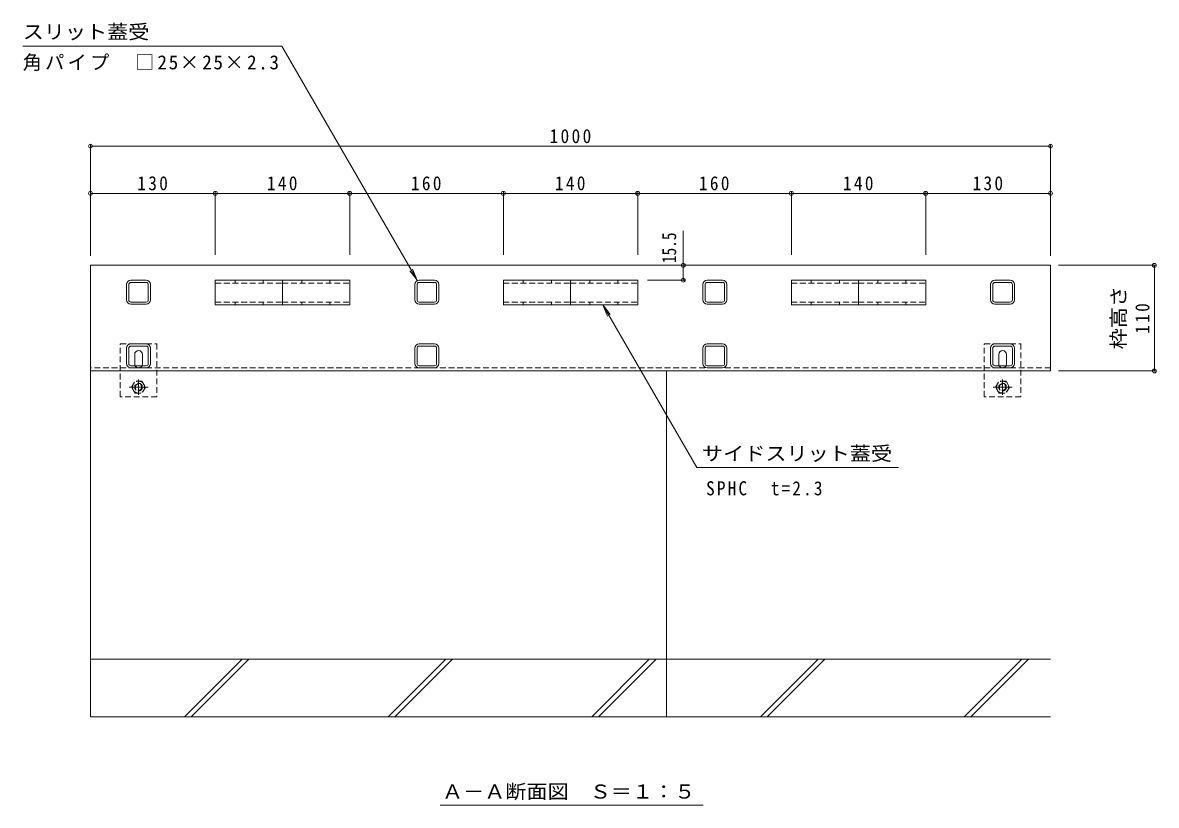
# Model space of a CAD drawing. Units: millimetres at full size, sheet at 1:5; some dimension numbers follow another scale. Extents: x -1680 to 1944, y -1318 to 1367.
# Drawn here: x -1389 to -208, y -987 to -172 of the extents above; entities that cross this region are included whole.
import ezdxf
from ezdxf.enums import TextEntityAlignment as Align

# ---------------------------------------------------------------- set-up
doc = ezdxf.new("R2010")
doc.units = ezdxf.units.MM
doc.header["$LTSCALE"] = 5
doc.header["$PDMODE"] = 32
doc.header["$PDSIZE"] = 4
doc.linetypes.add('CHAIN1', pattern=[8, 5, -1, 1, -1])
doc.linetypes.add('DASHED1', pattern=[1.8, 1.2, -0.6])
for name, color, linetype, lineweight in [('4-0_通り芯', 7, 'Continuous', 9), ('4-3_寸法', 7, 'DASHED1', 9), ('4-4_文字', 7, 'Continuous', 9), ('4-5_建具', 7, 'Continuous', 9), ('4-F_断熱材', 6, 'Continuous', 5)]:
    doc.layers.add(name, color=color, linetype=linetype, lineweight=lineweight)
doc.styles.add('ＭＳ ゴシック', font='')
doc.styles.get('ＭＳ ゴシック').set_extended_font_data('MS Gothic')

msp = doc.modelspace()

# ---------------------------------------------------------------- linework, layer by layer
at = {"layer": '4-0_通り芯'}
for p, q in [((-1318.405, -534.783), (-1318.405, -424.783)), ((-318.405, -534.783), (-318.405, -424.783)), ((-1280.905, -444.783), (-1280.905, -460.783)), ((-1278.605, -444.783), (-1278.605, -460.783)), ((-1276.405, -440.283), (-1260.405, -440.283)), ((-1276.405, -442.583), (-1260.405, -442.583)), ((-1258.205, -460.783), (-1258.205, -444.783)), ((-1255.905, -460.783), (-1255.905, -444.783)), ((-980.595, -460.783), (-980.595, -444.783)), ((-978.295, -460.783), (-978.295, -444.783)), ((-960.095, -440.283), (-976.095, -440.283)), ((-960.095, -442.583), (-976.095, -442.583)), ((-957.895, -444.783), (-957.895, -460.783)), ((-955.595, -444.783), (-955.595, -460.783)), ((-680.595, -460.783), (-680.595, -444.783)), ((-678.295, -460.783), (-678.295, -444.783)), ((-660.095, -440.283), (-676.095, -440.283)), ((-660.095, -442.583), (-676.095, -442.583)), ((-657.895, -444.783), (-657.895, -460.783)), ((-655.595, -444.783), (-655.595, -460.783)), ((-380.905, -460.783), (-380.905, -444.783)), ((-378.605, -460.783), (-378.605, -444.783)), ((-360.405, -440.283), (-376.405, -440.283)), ((-360.405, -442.583), (-376.405, -442.583)), ((-358.205, -444.783), (-358.205, -460.783)), ((-355.905, -444.783), (-355.905, -460.783)), ((-1276.405, -462.983), (-1260.405, -462.983)), ((-1276.405, -465.283), (-1260.405, -465.283)), ((-960.095, -462.983), (-976.095, -462.983)), ((-960.095, -465.283), (-976.095, -465.283)), ((-660.095, -462.983), (-676.095, -462.983)), ((-660.095, -465.283), (-676.095, -465.283)), ((-360.405, -462.983), (-376.405, -462.983)), ((-360.405, -465.283), (-376.405, -465.283)), ((-1260.405, -506.583), (-1276.405, -506.583)), ((-960.095, -506.583), (-976.095, -506.583)), ((-660.095, -506.583), (-676.095, -506.583)), ((-360.405, -506.583), (-376.405, -506.583)), ((-1280.905, -527.083), (-1280.905, -511.083)), ((-1278.605, -527.083), (-1278.605, -511.083)), ((-1260.405, -508.883), (-1276.405, -508.883)), ((-1272.405, -527.583), (-1272.405, -517.583)), ((-1264.405, -527.583), (-1264.405, -517.583)), ((-1258.205, -511.083), (-1258.205, -527.083)), ((-1255.905, -511.083), (-1255.905, -527.083)), ((-980.595, -527.083), (-980.595, -511.083)), ((-978.295, -527.083), (-978.295, -511.083)), ((-960.095, -508.883), (-976.095, -508.883)), ((-957.895, -511.083), (-957.895, -527.083)), ((-955.595, -511.083), (-955.595, -527.083)), ((-680.595, -527.083), (-680.595, -511.083)), ((-678.295, -527.083), (-678.295, -511.083)), ((-660.095, -508.883), (-676.095, -508.883)), ((-657.895, -511.083), (-657.895, -527.083)), ((-655.595, -511.083), (-655.595, -527.083)), ((-380.905, -527.083), (-380.905, -511.083)), ((-378.605, -527.083), (-378.605, -511.083)), ((-360.405, -508.883), (-376.405, -508.883)), ((-372.405, -527.583), (-372.405, -517.583)), ((-364.405, -527.583), (-364.405, -517.583)), ((-358.205, -511.083), (-358.205, -527.083)), ((-355.905, -511.083), (-355.905, -527.083)), ((-1260.405, -529.283), (-1276.405, -529.283)), ((-960.095, -529.283), (-976.095, -529.283)), ((-660.095, -529.283), (-676.095, -529.283)), ((-360.405, -529.283), (-376.405, -529.283)), ((-318.405, -534.783), (-1318.405, -534.783)), ((-1260.405, -531.583), (-1276.405, -531.583)), ((-960.095, -531.583), (-976.095, -531.583)), ((-660.095, -531.583), (-676.095, -531.583)), ((-360.405, -531.583), (-376.405, -531.583))]:
    msp.add_line(p, q, dxfattribs=at)
at = {"layer": '4-0_通り芯', "linetype": 'DASHED1'}
for p, q in [((-1249.405, -506.583), (-1249.405, -561.583)), ((-349.405, -506.583), (-349.405, -561.583)), ((-318.405, -531.583), (-1318.405, -531.583)), ((-1249.405, -561.583), (-1287.405, -561.583)), ((-349.405, -561.583), (-387.405, -561.583))]:
    msp.add_line(p, q, dxfattribs=at)
at = {"layer": '4-0_通り芯', "color": 2, "linetype": 'CHAIN1'}
for p, q in [((-1258.501, -551.583), (-1278.201, -551.583)), ((-1268.405, -543.611), (-1268.405, -559.563)), ((-358.501, -551.583), (-378.201, -551.583)), ((-368.405, -543.611), (-368.405, -559.563))]:
    msp.add_line(p, q, dxfattribs=at)
at = {"layer": '4-0_通り芯', "color": 2, "linetype": 'DASHED1'}
for p, q in [((-1264.805, -545.348), (-1272.005, -545.348)), ((-1264.805, -545.348), (-1261.205, -551.583)), ((-1261.205, -551.583), (-1264.805, -557.819)), ((-364.805, -545.348), (-372.005, -545.348)), ((-364.805, -545.348), (-361.205, -551.583)), ((-361.205, -551.583), (-364.805, -557.819)), ((-1272.005, -557.819), (-1264.805, -557.819)), ((-372.005, -557.819), (-364.805, -557.819))]:
    msp.add_line(p, q, dxfattribs=at)
at = {"layer": '4-0_通り芯'}
msp.add_lwpolyline([(-318.405, -424.783), (-320.575, -424.783), (-1318.405, -424.783)], dxfattribs=at)
at = {"layer": '4-0_通り芯', "linetype": 'DASHED1'}
for points in [[(-1287.405, -561.583), (-1287.405, -506.583), (-1249.405, -506.583)], [(-387.405, -561.583), (-387.405, -506.583), (-349.405, -506.583)]]:
    msp.add_lwpolyline(points, dxfattribs=at)
at = {"layer": '4-0_通り芯', "color": 2, "linetype": 'DASHED1'}
for points in [[(-1272.005, -557.819), (-1275.605, -551.583), (-1272.005, -545.348)], [(-372.005, -557.819), (-375.605, -551.583), (-372.005, -545.348)]]:
    msp.add_lwpolyline(points, dxfattribs=at)
for centre, radius in [((-1268.405, -551.583), 6.235), ((-1268.405, -551.583), 4), ((-1268.405, -551.583), 3.323), ((-368.405, -551.583), 6.235), ((-368.405, -551.583), 4), ((-368.405, -551.583), 3.323)]:
    msp.add_circle(centre, radius, dxfattribs=at)
at = {"layer": '4-0_通り芯'}
for centre, radius, start, end in [((-1276.405, -444.783), 4.5, 90, 180), ((-1276.405, -444.783), 2.2, 90, 180), ((-1260.405, -444.783), 4.5, 0, 90), ((-1260.405, -444.783), 2.2, 0, 90), ((-976.095, -444.783), 4.5, 90, 180), ((-976.095, -444.783), 2.2, 90, 180), ((-960.095, -444.783), 4.5, 0, 90), ((-960.095, -444.783), 2.2, 0, 90), ((-676.095, -444.783), 4.5, 90, 180), ((-676.095, -444.783), 2.2, 90, 180), ((-660.095, -444.783), 4.5, 0, 90), ((-660.095, -444.783), 2.2, 0, 90), ((-376.405, -444.783), 4.5, 90, 180), ((-376.405, -444.783), 2.2, 90, 180), ((-360.405, -444.783), 4.5, 0, 90), ((-360.405, -444.783), 2.2, 0, 90), ((-1276.405, -460.783), 4.5, 180, 270), ((-1276.405, -460.783), 2.2, 180, 270), ((-1260.405, -460.783), 2.2, 270, 0), ((-1260.405, -460.783), 4.5, 270, 0), ((-976.095, -460.783), 4.5, 180, 270), ((-976.095, -460.783), 2.2, 180, 270), ((-960.095, -460.783), 2.2, 270, 0), ((-960.095, -460.783), 4.5, 270, 0), ((-676.095, -460.783), 4.5, 180, 270), ((-676.095, -460.783), 2.2, 180, 270), ((-660.095, -460.783), 2.2, 270, 0), ((-660.095, -460.783), 4.5, 270, 0), ((-376.405, -460.783), 4.5, 180, 270), ((-376.405, -460.783), 2.2, 180, 270), ((-360.405, -460.783), 2.2, 270, 0), ((-360.405, -460.783), 4.5, 270, 0), ((-1276.405, -511.083), 4.5, 90, 180), ((-1260.405, -511.083), 4.5, 0, 90), ((-976.095, -511.083), 4.5, 90, 180), ((-960.095, -511.083), 4.5, 0, 90), ((-676.095, -511.083), 4.5, 90, 180), ((-660.095, -511.083), 4.5, 0, 90), ((-376.405, -511.083), 4.5, 90, 180), ((-360.405, -511.083), 4.5, 0, 90), ((-1276.405, -511.083), 2.2, 90, 180), ((-1268.405, -517.583), 4, 90, 180), ((-1268.405, -517.583), 4, 0, 90), ((-1260.405, -511.083), 2.2, 0, 90), ((-976.095, -511.083), 2.2, 90, 180), ((-960.095, -511.083), 2.2, 0, 90), ((-676.095, -511.083), 2.2, 90, 180), ((-660.095, -511.083), 2.2, 0, 90), ((-376.405, -511.083), 2.2, 90, 180), ((-368.405, -517.583), 4, 90, 180), ((-368.405, -517.583), 4, 0, 90), ((-360.405, -511.083), 2.2, 0, 90), ((-1276.405, -527.083), 4.5, 180, 270), ((-1276.405, -527.083), 2.2, 180, 270), ((-1268.405, -527.583), 4, 180, 205.15066), ((-1268.405, -527.583), 4, 334.84934, 0), ((-1260.405, -527.083), 2.2, 270, 0), ((-1260.405, -527.083), 4.5, 270, 0), ((-976.095, -527.083), 4.5, 180, 270), ((-976.095, -527.083), 2.2, 180, 270), ((-960.095, -527.083), 2.2, 270, 0), ((-960.095, -527.083), 4.5, 270, 0), ((-676.095, -527.083), 4.5, 180, 270), ((-676.095, -527.083), 2.2, 180, 270), ((-660.095, -527.083), 2.2, 270, 0), ((-660.095, -527.083), 4.5, 270, 0), ((-376.405, -527.083), 4.5, 180, 270), ((-376.405, -527.083), 2.2, 180, 270), ((-368.405, -527.583), 4, 180, 205.15066), ((-368.405, -527.583), 4, 334.84934, 0), ((-360.405, -527.083), 2.2, 270, 0), ((-360.405, -527.083), 4.5, 270, 0)]:
    msp.add_arc(centre, radius, start, end, dxfattribs=at)
at = {"layer": '4-0_通り芯', "linetype": 'DASHED1'}
for centre, start, end in [((-1268.405, -527.583), 205.15066, 270), ((-1268.405, -527.583), 270, 334.84934), ((-368.405, -527.583), 205.15066, 270), ((-368.405, -527.583), 270, 334.84934)]:
    msp.add_arc(centre, 4, start, end, dxfattribs=at)
at = {"layer": '4-3_寸法', "linetype": 'Continuous'}
for p, q in [((-1118.405, -440.283), (-1188.405, -440.283)), ((-1188.405, -466.083), (-1188.405, -440.283)), ((-1118.405, -466.083), (-1118.405, -440.283)), ((-1048.405, -440.283), (-1118.405, -440.283)), ((-1048.405, -440.283), (-1048.405, -466.083)), ((-818.405, -440.283), (-888.405, -440.283)), ((-888.405, -466.083), (-888.405, -440.283)), ((-818.405, -466.083), (-818.405, -440.283)), ((-748.405, -440.283), (-818.405, -440.283)), ((-748.405, -440.283), (-748.405, -466.083)), ((-518.405, -440.283), (-588.405, -440.283)), ((-588.405, -440.283), (-588.405, -466.083)), ((-518.405, -466.083), (-518.405, -440.283)), ((-448.405, -440.283), (-518.405, -440.283)), ((-448.405, -440.283), (-448.405, -466.083)), ((-1118.405, -466.083), (-1188.405, -466.083)), ((-1048.405, -466.083), (-1118.405, -466.083)), ((-818.405, -466.083), (-888.405, -466.083)), ((-748.405, -466.083), (-818.405, -466.083)), ((-518.405, -466.083), (-588.405, -466.083)), ((-518.405, -466.083), (-448.405, -466.083))]:
    msp.add_line(p, q, dxfattribs=at)
at = {"layer": '4-3_寸法'}
for p, q in [((-1188.405, -443.283), (-1118.405, -443.283)), ((-1167.805, -443.283), (-1167.805, -440.283)), ((-1138.405, -443.283), (-1138.405, -440.283)), ((-1118.405, -443.283), (-1048.405, -443.283)), ((-1098.405, -443.283), (-1098.405, -440.283)), ((-1069.005, -443.283), (-1069.005, -440.283)), ((-888.405, -443.283), (-818.405, -443.283)), ((-867.805, -443.283), (-867.805, -440.283)), ((-838.405, -443.283), (-838.405, -440.283)), ((-818.405, -443.283), (-748.405, -443.283)), ((-798.405, -443.283), (-798.405, -440.283)), ((-769.005, -443.283), (-769.005, -440.283)), ((-588.405, -443.283), (-518.405, -443.283)), ((-567.805, -443.283), (-567.805, -440.283)), ((-538.405, -443.283), (-538.405, -440.283)), ((-518.405, -443.283), (-448.405, -443.283)), ((-498.405, -443.283), (-498.405, -440.283)), ((-469.005, -443.283), (-469.005, -440.283)), ((-1188.405, -463.083), (-1118.405, -463.083)), ((-1167.805, -466.083), (-1167.805, -463.083)), ((-1138.405, -466.083), (-1138.405, -463.083)), ((-1118.405, -463.083), (-1048.405, -463.083)), ((-1098.405, -466.083), (-1098.405, -463.083)), ((-1069.005, -466.083), (-1069.005, -463.083)), ((-888.405, -463.083), (-818.405, -463.083)), ((-867.805, -466.083), (-867.805, -463.083)), ((-838.405, -466.083), (-838.405, -463.083)), ((-818.405, -463.083), (-748.405, -463.083)), ((-798.405, -466.083), (-798.405, -463.083)), ((-769.005, -466.083), (-769.005, -463.083)), ((-588.405, -463.083), (-518.405, -463.083)), ((-567.805, -466.083), (-567.805, -463.083)), ((-538.405, -466.083), (-538.405, -463.083)), ((-518.405, -463.083), (-448.405, -463.083)), ((-498.405, -466.083), (-498.405, -463.083)), ((-469.005, -466.083), (-469.005, -463.083))]:
    msp.add_line(p, q, dxfattribs=at)
at = {"layer": '4-4_文字'}
for p, q in [((-1318.405, -299.291), (-1318.405, -414.783)), ((-1318.405, -300.791), (-318.405, -300.791)), ((-318.405, -299.291), (-318.405, -414.783)), ((-1318.405, -349.871), (-1188.405, -349.871)), ((-1188.405, -348.371), (-1188.405, -413.931)), ((-1188.405, -349.871), (-1048.405, -349.871)), ((-1048.405, -348.371), (-1048.405, -413.931)), ((-1048.405, -349.871), (-888.405, -349.871)), ((-888.405, -348.371), (-888.405, -413.931)), ((-888.405, -349.871), (-748.405, -349.871)), ((-748.405, -348.371), (-748.405, -413.931)), ((-748.405, -349.871), (-588.405, -349.871)), ((-588.405, -348.371), (-588.405, -413.931)), ((-588.405, -349.871), (-448.405, -349.871)), ((-448.405, -348.371), (-448.405, -413.931)), ((-448.405, -349.871), (-318.405, -349.871)), ((-700.997, -424.783), (-700.997, -388.821)), ((-700.997, -440.283), (-700.997, -424.783)), ((-208.717, -424.783), (-310.072, -424.783)), ((-210.217, -424.783), (-210.217, -534.783)), ((-699.497, -440.283), (-738.405, -440.283)), ((-208.717, -534.783), (-310.072, -534.783))]:
    msp.add_line(p, q, dxfattribs=at)
for p in [(-1318.405, -300.791), (-318.405, -300.791), (-1318.405, -349.871), (-1188.405, -349.871), (-1048.405, -349.871), (-888.405, -349.871), (-748.405, -349.871), (-588.405, -349.871), (-448.405, -349.871), (-318.405, -349.871), (-700.997, -424.783), (-210.217, -424.783), (-700.997, -440.283), (-210.217, -534.783)]:
    msp.add_point(p, dxfattribs=at)
at = {"layer": '4-5_建具'}
for p, q in [((-1389.088, -196.46), (-1119.039, -196.46)), ((-978.268, -440.283), (-1119.039, -196.46)), ((-978.268, -440.283), (-985.877, -430.366)), ((-978.268, -440.283), (-983.051, -428.735)), ((-784.616, -466.083), (-686.796, -635.425)), ((-784.616, -466.083), (-779.833, -477.632)), ((-784.616, -466.083), (-777.007, -476)), ((-476.952, -635.425), (-686.796, -635.425)), ((-954.081, -986.981), (-680.164, -986.981))]:
    msp.add_line(p, q, dxfattribs=at)
at = {"layer": '4-F_断熱材'}
for p, q in [((-1318.405, -534.783), (-1318.405, -894.783)), ((-718.405, -534.783), (-718.405, -894.783)), ((-318.405, -834.783), (-1318.405, -834.783)), ((-1220.593, -894.783), (-1160.593, -834.783)), ((-1213.522, -894.783), (-1153.522, -834.783)), ((-1008.461, -894.783), (-948.461, -834.783)), ((-1001.39, -894.783), (-941.39, -834.783)), ((-796.329, -894.783), (-736.329, -834.783)), ((-789.258, -894.783), (-729.258, -834.783)), ((-620.593, -894.783), (-560.593, -834.783)), ((-613.522, -894.783), (-553.522, -834.783)), ((-408.461, -894.783), (-348.461, -834.783)), ((-401.39, -894.783), (-341.39, -834.783)), ((-1318.405, -894.783), (-718.405, -894.783)), ((-718.405, -894.783), (-318.405, -894.783))]:
    msp.add_line(p, q, dxfattribs=at)

# ---------------------------------------------------------------- texts
at = {"layer": '4-4_文字', "color": 2, "style": 'ＭＳ ゴシック'}
for s, width, p in [('15.5', 0.8, (-703.997, -422.52)), ('枠高さ', 1.1, (-235.871, -512.283))]:
    msp.add_text(s, height=14.66, rotation=90, dxfattribs=dict(at, width=width)).set_placement(p, align=Align.BOTTOM_LEFT)
at = {"layer": '4-4_文字', "color": 2, "char_height": 14.66, "attachment_point": 7, "style": 'ＭＳ ゴシック'}
for s, insert in [('\\T1.28;\\W0.9;1000', (-840.28, -297.791)), ('\\T1.27;\\W0.9;130', (-1269.655, -346.871)), ('\\T1.27;\\W0.9;140', (-1134.655, -346.871)), ('\\T1.27;\\W0.9;160', (-984.655, -346.871)), ('\\T1.27;\\W0.9;140', (-834.655, -346.871)), ('\\T1.27;\\W0.9;160', (-684.655, -346.871)), ('\\T1.27;\\W0.9;140', (-534.655, -346.871)), ('\\T1.27;\\W0.9;130', (-399.655, -346.871))]:
    msp.add_mtext(s, dxfattribs=dict(at, insert=insert))
at = {"layer": '4-4_文字', "color": 2, "insert": (-215.217, -496.033), "char_height": 14.66, "attachment_point": 7, "rotation": 90, "style": 'ＭＳ ゴシック'}
msp.add_mtext('\\T1.27;\\W0.9;110', dxfattribs=at)
at = {"layer": '4-5_建具', "color": 2, "style": 'ＭＳ ゴシック', "width": 1.1}
for s, p in [('スリット蓋受', (-1389.088, -193.46)), ('サイドスリット蓋受', (-681.453, -632.425)), ('Ａ－Ａ断面図\u3000Ｓ＝１：５', (-952.309, -984.399))]:
    msp.add_text(s, height=14.66, dxfattribs=at).set_placement(p, align=Align.BOTTOM_LEFT)
at = {"layer": '4-5_建具', "color": 2, "char_height": 14.66, "attachment_point": 7, "style": 'ＭＳ ゴシック'}
for s, insert in [('\\T1.17;角パイプ\u3000□25×25×2.3', (-1389.088, -222.468)), ('\\T1.25;\\W0.9;SPHC\u3000t=2.3', (-677.183, -664.489))]:
    msp.add_mtext(s, dxfattribs=dict(at, insert=insert))

doc.saveas('drawing.dxf')
